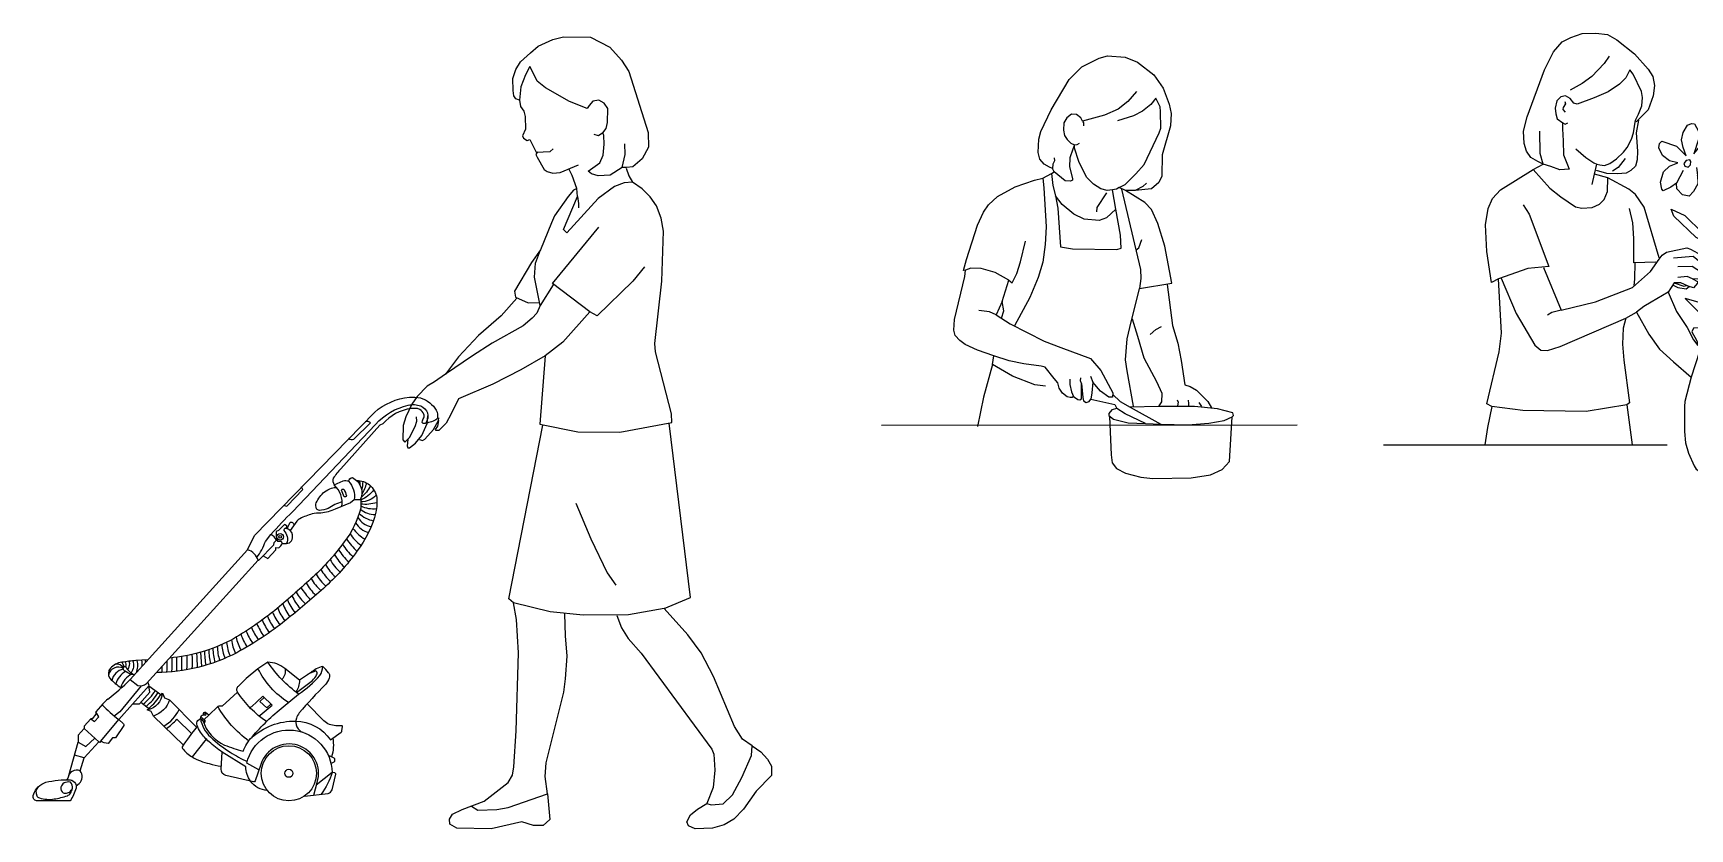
# Model space of a CAD drawing. Header units: millimetres. Extents: x 1284 to 35279, y 955 to 12847.
# Drawn here: x 3879 to 7338, y 8131 to 9794 of the extents above; entities that cross this region are included whole.
import ezdxf

# ---------------------------------------------------------------- set-up
doc = ezdxf.new("R2010")
doc.units = ezdxf.units.MM
doc.header["$LTSCALE"] = 20

# ---------------------------------------------------------------- blocks, each defined once
blk = doc.blocks.new('掃除機（CAD素材.com）')
at = {"color": 0, "linetype": 'ByBlock', "lineweight": -2}
for points in [[(146.2, 212.4, 0.034255), (192.8, 253.8), (209.2, 241.2, 0.231503), (227.3, 245.3), (460.2, 502.8, 0.254421), (438, 524.9), (452.4, 554.6), (703, 812, -0.154259), (776.2, 843.9, -0.058176), (799.1, 842.5, -0.101197), (818.5, 831.9, -0.095802), (832.2, 816.3, -0.166879), (834.6, 800.3, -0.19445), (831.3, 796.5, -0.081817), (806.4, 788.5, -0.419038), (802.7, 791.8, -0.108263), (806.3, 800.7, 0.205044), (806.5, 808.3, 0.099939), (797.8, 818.1, 0.132576), (790.9, 820.3, 0.023392), (779.7, 820, 0.188812), (720.7, 787.8), (714.5, 785.2), (633, 694.1, 0.055068), (617.2, 674.4, 0.267746), (619.1, 660.5)], [(457.8, 508.7, 0.068388), (475.3, 542.3), (486.6, 556.6, -0.024828), (532.2, 604.2), (559.3, 632.8), (705.5, 786.8, -0.156131), (773.6, 827, -0.144267), (799.6, 825.6, -0.185303), (814, 810.8, -0.202687), (810.2, 789.1)], [(648.9, 757.8, 0.33345), (659.9, 756.1), (695.1, 789.9, 0.297515), (683.9, 792.5)], [(666.1, 669.4, -0.175382), (692.8, 660.3, -0.169029), (708.1, 633.8, -0.062658), (706.3, 603.7, -0.104189), (666.4, 521.6, -0.05744), (596.4, 444.2, -0.015462), (518.1, 377.8, -0.046386), (415.4, 309.6, -0.121179), (248.3, 268.5)], [(635, 615.4, 0.247917), (619.1, 660.5), (637.9, 669.2, -0.129643), (649.2, 668.1, -0.347397), (657.2, 675.7, -0.40811), (673.5, 629.4), (661, 629.4), (653.3, 622.6), (621.2, 609.9, -0.078992), (591.1, 601.1, 0.106173), (573.1, 599.6, 0.046203), (547.6, 589.8, 0.084274), (540.9, 584.4), (527.2, 565.1)], [(649.2, 668.1, -0.208057), (661, 629.4)], [(671.4, 669.1, -0.048468), (672.7, 660.6)], [(694.6, 658.6, -0.11724), (675.3, 634.1)], [(678.6, 667.7, -0.045994), (676.3, 649.8)], [(686.2, 664.6, -0.092566), (676.5, 640.2)], [(674.2, 631.2, -0.038587), (674.3, 612, -0.10518), (640, 541.5, -0.047603), (575, 468, -0.012475), (499.8, 402.2, -0.04102), (402.2, 335.1, -0.096083), (275.5, 298.6)], [(514, 618.3, 0.203997), (520.6, 616.3), (553.6, 650.5, 0.31485), (549.2, 654.7)], [(635.5, 624.9, 0.079284), (606.3, 611.3, -0.130762), (588, 607.1, -0.259878), (582.1, 610.5, -0.175738), (581.7, 622.9, -0.143501), (599.1, 645.8, -0.066191), (613.3, 653.8, -0.121241), (624.6, 654.5)], [(701.6, 650, -0.116839), (674.4, 628.3)], [(706.9, 638.6, -0.180925), (674.6, 624.8)], [(674.7, 621, 0.103679), (708.2, 623.9)], [(668.2, 592.1, 0.177793), (696, 572.6)], [(671.2, 600.8, 0.137757), (700.7, 585.4)], [(673.8, 609.6, 0.182332), (704.7, 598.4)], [(674.6, 616.4, 0.146321), (707.4, 611)], [(460.2, 502.8), (461.8, 502.8), (492.9, 535.3), (493.5, 539.9), (498.3, 544.8, 0.181425), (486.6, 556.6)], [(517.7, 569.4), (520.8, 574.2), (515.1, 577.9), (502.7, 565.2), (497.5, 563), (497.7, 553.1), (500.3, 543), (508.1, 542.9), (510.1, 538), (519.4, 538, 0.224925), (530.1, 543.5, 0.144218), (532, 556.1, 0.343177), (517.7, 569.4, 0.524363), (513.9, 565, -0.140377), (520.7, 552.7, -0.193795), (519.4, 538)], [(520.6, 568.9, 0.071613), (526.4, 581, -0.564468), (531.9, 581.5, -0.15732), (535.2, 576.4)], [(651.9, 558.6, 0.094945), (675.4, 534.1)], [(658.2, 569.6, 0.104651), (683.5, 547.1)], [(663.8, 581.1, 0.172763), (690.6, 560.6)], [(470.5, 511.9), (480.7, 506.9), (497.2, 524.8), (497.2, 529.5), (503.2, 529, 0.129911), (510.1, 538)], [(628.2, 525.7, 0.085306), (649.5, 499.4)], [(636.6, 536.9, 0.085714), (658, 510.5)], [(644.6, 547.5, 0.052536), (666.4, 521.6)], [(600.9, 493.9, 0.083141), (621.6, 468.2)], [(610.3, 504.3, 0.084081), (631.3, 478.3)], [(619.4, 514.9, 0.084636), (640.5, 488.7)], [(560.2, 455.5, 0.082034), (580.6, 430.1)], [(570.7, 464.8, 0.082034), (591.1, 439.4)], [(581.2, 474.1, 0.082034), (601.7, 448.7)], [(591.2, 483.8, 0.082034), (611.7, 458.4)], [(521.5, 420.5, 0.078676), (537.3, 393.2)], [(530.7, 428.4, 0.059357), (547.9, 402.1)], [(539.8, 436.4, 0.092294), (559.4, 411.7)], [(549.6, 446.2, 0.082034), (570, 420.9)], [(479.6, 386.3, 0.066944), (494.5, 359.6)], [(490.4, 394.7, 0.067376), (505.4, 367.7)], [(501, 403.2, 0.067792), (516.1, 376.1)], [(511.5, 412, 0.068522), (526.7, 384.6)], [(424, 348.1, 0.087841), (437.6, 322.1)], [(435, 355, 0.064732), (449.3, 329.2)], [(446.4, 362.6, 0.065357), (460.9, 336.4)], [(457.6, 370.3, 0.065935), (472.3, 343.9)], [(468.7, 378.2, 0.066463), (483.5, 351.6)], [(348.1, 313, 0.028168), (350.8, 283.6)], [(357.1, 315.9, 0.054953), (360.6, 286.5)], [(365.6, 318.9, 0.045785), (369.6, 289.4)], [(374.9, 322.6, 0.076089), (379.9, 293.4)], [(384.4, 326.6, 0.083813), (391.1, 297.9)], [(394.3, 331.2, 0.088323), (401.8, 302.9)], [(404.7, 336.6, 0.098941), (412.9, 308.3)], [(414, 342, 0.08687), (424.8, 314.8)], [(230.1, 295), (205.1, 293.2, 0.019466), (175.7, 289.7, 0.179179), (151.7, 277.2, 0.333128), (150.3, 256.2, 0.081033), (175, 236.6)], [(178.5, 277.5, 0.475976), (147.7, 262.9)], [(179, 278.8, 0.216953), (163.2, 285.9)], [(179.8, 279.9, 0.23369), (175, 289.6)], [(201.4, 263.3, -0.077911), (184.3, 269.8, -0.088429), (178.8, 274.7, -0.545783), (182.9, 281.2)], [(182.3, 290.7, -0.272503), (182.9, 281.2, 0.164393), (199.5, 264.7), (201.6, 263.4)], [(190.4, 291.7, -0.258743), (187.4, 274.3)], [(198.2, 292.6, -0.246283), (194.9, 267.4)], [(207.1, 293.4, -0.144335), (205.2, 267.5)], [(216.7, 294, -0.074871), (217.2, 280.7)], [(224.1, 294.6, -0.030708), (224.8, 289.1)], [(259.2, 280.6, -0.039021), (258.9, 268.6)], [(269.6, 292, -0.030661), (269.1, 269.1)], [(279.8, 299, -0.030613), (279.4, 269.8)], [(290, 300.2, -0.013594), (289.6, 270.8)], [(311.3, 303.7, -0.007189), (310.9, 273.8)], [(322, 306, -0.018702), (321.9, 276.1)], [(331.8, 308.3, -0.00738), (332.9, 278.6)], [(357.3, 179), (350.1, 184.7, 0.731799), (345.6, 179.4, 0.415424), (339.6, 172.3), (344.9, 167.7, 0.211573), (390.2, 116.8, 0.03432), (428.6, 103.6, -0.088849), (447.5, 133.5, -0.045969), (512.8, 196.8), (544.8, 223.3, 0.072207), (588.9, 262.2, 0.163827), (595, 281.1, 0.096383), (569.6, 267.9), (546.3, 252.1), (515.8, 276.7, 0.15613), (480.7, 290)], [(544.8, 223.3, -0.093402), (480.7, 290), (459.9, 276.2), (435.4, 256.1), (418.6, 239.4, 0.440223), (417.3, 226.9), (385, 197.9, 0.10242), (376, 197.4), (357.3, 179), (347.2, 169.8)], [(607.2, 267.8, 0.030921), (595, 281.1)], [(178.5, 275.4, 0.316068), (155, 251.4)], [(183.3, 270.4, 0.207567), (163.1, 244.4)], [(196.4, 264.6, 0.224843), (173.7, 237.3)], [(523.3, 205.5, -0.131791), (459.9, 276.2)], [(515.8, 276.7, -0.264254), (509.6, 253.6)], [(607.1, 267.9, -0.155977), (609.3, 262.3, -0.090004), (608.2, 256.4, -0.118587), (600.8, 243.1, 0.023154), (546, 183.8, 0.087802), (540.1, 172.9, 0.204557), (541.3, 154.6, 0.199011), (553.4, 143.3)], [(546.3, 252.1, -0.174542), (538.8, 227.7)], [(540.2, 226.5), (573.4, 251.9, 0.100667), (582.2, 263.2, 0.42568), (580.9, 271.5, 0.061683), (563.6, 263.8)], [(146.2, 212.4, 0.038975), (136, 202.9), (121.5, 186.2), (121.5, 181.3), (113.4, 171.8), (110.8, 171.8), (96.9, 156), (96.9, 151.5), (84.6, 137.5), (84.6, 122.6)], [(220.1, 202.2, 0.088795), (245.5, 230.8)], [(226.1, 197.6, 0.088795), (251.4, 226.3)], [(257.5, 221.9), (260.3, 224.9, -0.334949), (228.7, 190)], [(274.8, 211.5, -0.259715), (241.4, 177.4), (236.6, 187), (228.7, 190), (231.7, 193.4, 0.088777), (257.1, 222.2)], [(477.6, 165.6, -0.094991), (417.3, 226.9)], [(134.4, 201, 0.039661), (169.2, 169.9), (179, 161.2, -0.376545), (179.5, 157.3), (162.4, 131.9), (156.1, 131.9), (146.7, 120.1, -0.162893), (132, 125.1), (129.3, 121.9), (127.4, 123.2), (96.8, 89.8)], [(263.1, 156.4, 0.160953), (295, 191.1)], [(440.6, 125.1, -0.103637), (376, 197.4)], [(445.3, 131, -0.198983), (538.8, 166.6, -0.240145), (611.3, 127.6), (633.4, 143.7, 0.194461), (635.3, 146.8), (636.7, 154.8, 0.467488), (634.8, 157.2), (622.5, 157.1, -0.174378), (597.1, 167.1), (562.3, 202.7)], [(268.6, 151, 0.056192), (290.6, 170.9), (321, 140.5)], [(333.9, 155, 0.161202), (331.7, 153.9, 0.029706), (301.7, 113.2, 0.325339), (301.9, 109.7, 0.087072), (322.5, 91.8, 0.077615), (358.1, 77.8, 0.040462), (383.1, 72.6)], [(479.3, 21.7, -0.223555), (444.3, 41.1, -0.146507), (434.5, 71.2), (384.9, 102, -0.037789), (358, 123.4, -0.06444), (339.7, 143.8, -0.081993), (333.1, 157.5, -0.260917), (334.5, 168.2), (339.6, 172.3, 0.159146), (360.4, 133.6, 0.043224), (402, 101.7, 0.028423), (437.4, 82)], [(461.9, 64.9), (436.6, 79.1, -0.878101), (614.8, 59.4, -0.092514), (591.5, 14)], [(576.8, 12.2), (583.4, 38.7, 0.999347), (465.9, 76.1), (453.8, 41.7, -0.382671), (450.3, 39.7), (392.6, 53.1, -0.346192), (382.7, 66.3), (384.9, 102)], [(616.1, 131.2, -0.116252), (613.5, 92.2)], [(80.4, 31.4), (86.5, 36.2, 0.39523), (88.4, 62.8), (96.8, 89.8), (76.8, 95.5)], [(612.8, 79, 0.115595), (619.2, 81.7, 0.316517), (620.2, 87.8, 0.098624), (619.2, 89, 0.098287), (607.4, 94.2)], [(0.7, 29.2, 0.32517), (-2, 10.5, 0.181963), (3.3, 6.4, 0.125584), (34.6, 4.1, 0.050151), (61.8, 10.8, 0.136991), (68.4, 15.9, 0.052957), (72.5, 25.7, 0.28343), (68.1, 38.9, 0.199913), (54.9, 37.4, 0.157417), (48.1, 28.6, 0.333872), (53.4, 16.9, 0.159887), (61.8, 16.5, 0.056011), (66.3, 18.4, 0.138034), (72.7, 27)], [(88.4, 62.8, 0.512386), (63, 47.5, 0.015236), (59.8, 43.9)], [(556.7, 9.9), (606.2, 15.7, 0.208867), (614.7, 23.2), (622.2, 56, 0.429161), (620.6, 58.4), (614.8, 59.4), (581.6, 33.1)]]:
    blk.add_lwpolyline(points, format="xyb", dxfattribs=at)
for points in [[(634.1, 649.3, -0.5123), (638.8, 651.3, -0.102606), (644.5, 637.7, -0.520034), (639.7, 635.7, 0.072567)], [(71, 43.2, -0.237949), (80.3, 32.9, -0.100892), (79.9, 26.5, -0.088066), (67.4, 0), (-1.1, 0, -0.42246), (-9.6, 8.4, -0.11289), (-8.4, 14.6, -0.090788), (0.7, 29.2, -0.137333), (17.1, 38.9, -0.073534), (68, 43.7, -0.058224)]]:
    blk.add_lwpolyline(points, format="xyb", close=True, dxfattribs=at)
for points in [[(192.8, 253.8), (438, 524.9)], [(300.3, 301.8), (299.9, 271.9)], [(339.8, 310.5), (342.2, 281)], [(132, 125.1), (169.2, 169.9), (197.9, 202.3), (232.4, 241.1), (230.1, 248.4)], [(215.6, 240.7), (171.7, 185.9), (159.3, 177.3)], [(198.3, 202.8), (212.6, 202.7), (234.2, 227.5), (232.1, 240.8), (259.6, 220.3)], [(260.3, 224.9), (264.4, 215.5), (274.8, 211.5), (331.7, 153.9)], [(460.9, 178.2), (464.1, 178.9), (489.5, 200.2), (470.1, 219), (446.1, 196.5), (442.7, 195.2)], [(487.2, 202.5), (478.3, 194.8), (463.9, 207.9), (472.9, 216.2)], [(110.8, 171.8), (118.7, 166.2), (127.7, 175.9), (121.5, 186.2)], [(215.2, 206), (234.1, 191.5)], [(241.4, 177.4), (304, 116.6)], [(339.8, 174.6), (343.6, 173.7), (348.6, 168.5), (349.1, 165.2), (346.8, 162.7)], [(96.9, 151.5), (127.4, 123.2)], [(348.6, 168.5), (345.6, 165.5)], [(64.7, 53.1), (84.6, 122.6), (100.3, 113.4), (118.9, 131.1)], [(352, 129), (322.5, 91.8)]]:
    blk.add_lwpolyline(points, dxfattribs=at)
for centre, radius in [((506.2, 551.9), 6.92), ((506.2, 551.9), 2.78), ((349, 180.6), 1.84), ((524.4, 57.6), 57.6), ((524.4, 57.6), 8.36)]:
    blk.add_circle(centre, radius, dxfattribs=at)
blk = doc.blocks.new('人物動作（CAD素材.com）89')
at = {"color": 0, "linetype": 'ByBlock', "lineweight": -2}
for p, q in [((400.5, 496.8), (400.5, 503.7)), ((339.2, 367.6), (369.4, 449.9)), ((409.7, 479.9), (411.8, 473.4)), ((316.3, 248.6), (317.7, 258.2))]:
    blk.add_line(p, q, dxfattribs=at)
for points in [[(13.4, 672.1), (13.6, 660.4), (14.9, 635.4), (15.9, 606.3), (23.8, 585.3), (27.5, 576), (8.3, 575.2), (-10.6, 581.5), (-26.7, 586.8), (-38.3, 592.6), (-52.3, 600.5), (-61.5, 614.2), (-66.7, 629.8), (-67.6, 655.7), (-60.3, 685.9), (-24.3, 783.8), (-5.1, 821.3), (12.6, 842.6), (30.9, 851.4), (54.4, 860), (82.8, 860.6), (107.8, 857.5), (127.3, 846.9), (163.6, 817.6), (192.2, 785.3), (202, 770), (205.3, 750.8), (203.2, 729.5), (192.2, 700.2), (167.5, 675.5)], [(111.1, 812.5), (100.4, 797), (74.5, 770.1), (54.6, 755.2), (29.6, 741.2)], [(41.3, 618.6), (62.2, 600.7), (78.8, 589.8), (85, 586.4), (91.2, 585), (101.1, 583.6), (112.3, 587.8), (126, 597.7), (141, 612.1), (148.9, 621.2), (157.8, 638.9), (161.5, 652.3), (166, 678.7), (171.9, 691.1), (179, 708.6), (180.9, 726.1), (178.8, 738.9), (161.1, 774.5), (153.8, 783.6), (145.7, 767), (132.5, 753.9), (109.1, 737.7), (79.6, 725.1), (44.1, 712.3), (36.9, 713.9), (29.6, 724.1), (19.7, 729.3), (10.1, 727.5), (2, 719.4), (-1.5, 703.7), (-0.5, 691.7), (2.4, 681.6), (14.2, 673), (18.8, 670.2), (24.7, 673)], [(18.4, 717.7), (19.9, 712.5), (14.7, 705.2), (14.1, 701.2), (19.3, 695.1)], [(172.1, 678.9), (167.2, 652.3), (170.3, 614.2), (169.4, 595.6), (165.7, 582.8), (156.5, 573.3), (146.5, 567.6), (128.7, 566.2), (105.9, 567.5), (84.8, 573.3)], [(265.6, 573.2), (251.9, 547.1), (239.6, 538.9), (224, 531.1), (221.3, 534.8), (218.1, 549.4), (224.5, 570.4), (236.8, 582.3), (254.2, 589.7), (236.8, 593.8), (222.2, 604.8), (214.9, 620.8), (216.2, 629.9), (220.8, 634.5), (251.5, 624), (272, 604.3), (265.6, 621.7), (262, 637.7), (265.6, 652.8), (274.8, 668.3), (282.6, 671.5), (289.4, 671.1), (297.2, 656), (297.7, 638.1), (287.6, 608.4), (300.4, 623.5), (318.7, 627.6), (339.7, 626.7), (347.1, 618), (344.8, 605.7), (335.2, 596.5), (309.1, 593.8), (301.8, 586), (312.8, 575), (326, 555.4), (328.8, 539.3), (327.8, 530.2), (323.3, 527.5), (302.9, 546), (295.4, 563.6)], [(-134, 80.4), (-144.5, 85.9), (-118.4, 194.3), (-113.6, 233.6), (-120, 347.4), (-134.9, 339.2), (-144.4, 404.4), (-147.1, 459.6), (-141.9, 494.1), (-132.5, 514.8), (-116, 533.1), (-47.4, 575.5), (-26.7, 586.8), (-33.1, 609), (-33.7, 655.7)], [(144.3, 598.7), (130, 579.8), (118.1, 572.4)], [(-47.4, 575.5), (-13, 536.8), (9.9, 518.1), (40.5, 497.5), (53.8, 494.7), (75.3, 496.1), (90.8, 503.4), (100.4, 512.6), (107.8, 529.9), (108.2, 557.8)], [(75.8, 544.2), (80.4, 566.1), (85, 586.4)], [(215.2, 391), (184.1, 496.6), (166.3, 523.1), (151.7, 534.5), (108.2, 557.8), (80.4, 566.1)], [(293.1, 579.6), (295.4, 563.6), (295.8, 545.3), (287.1, 529.7), (278, 519.7), (264.3, 522.9), (252.4, 535.2), (251.9, 547.1)], [(316.2, 385.9), (316.2, 422.5), (292.4, 433.5), (246.2, 477.9), (240.7, 492.5), (269, 479.7), (306.1, 443.1), (316.2, 422.5), (302.9, 546)], [(410, 497.2), (410, 543.1), (413.7, 547.8), (419.8, 552.9), (437.7, 553.3), (443.8, 546.6), (444.6, 535.2), (453.3, 534.8), (462.9, 529.3), (460.6, 513.1), (450.3, 502.9), (412.5, 495.8), (415.5, 499.4)], [(-68.4, 501.7), (-55.9, 481.9), (-15.1, 373), (-59, 368.4), (-120, 347.4)], [(208.5, 382.2), (162.2, 380.4), (162.2, 431.3), (160.7, 463.9), (153.3, 494.1)], [(394.5, 488.6), (387.2, 486.3), (384.4, 484.9), (375.4, 484.1)], [(412.3, 494.2), (454.5, 497), (467.5, 489.7), (469.9, 477.7), (468.5, 463.1), (461.8, 454.1), (451, 450.6), (438, 453.5), (432.1, 456.7), (413.2, 482.6), (413.1, 490.3), (412.3, 494.2), (410, 497.2), (405.6, 496.8)], [(413.5, 489.1), (418.4, 489.1), (420, 490.9), (420.4, 490.9), (414.1, 486.4), (417.8, 483.8)], [(411.6, 481.1), (424, 462.4), (430.9, 453.9), (436, 450.6), (436.4, 439.7), (430.9, 434.4), (420.7, 430.9), (402.6, 430.7), (394.5, 434.6), (387.8, 448.6), (387.8, 457), (397.8, 472.6), (401.9, 479.2), (404.7, 478.5), (404.9, 472.4)], [(404.7, 478.5), (409.7, 479.9), (411.6, 481.1), (413.2, 482.6)], [(-26.4, 370.9), (10.8, 281.8), (82.5, 299.2), (159.4, 328.8), (197.2, 362.3), (215.2, 387.9), (221.6, 396.8), (231, 402.6), (273.1, 412), (281, 409.3), (303.9, 396.8), (325.2, 377), (336.2, 366.9), (342.3, 362.6), (342, 355.9)], [(164.9, 381.3), (163.6, 346.5), (162.2, 333.3)], [(245.3, 391), (286.2, 394.7), (325.2, 362.6), (335, 353.8), (333.5, 348.9), (326.8, 346.2), (311.2, 355.3), (317, 348), (316.4, 340.1), (314, 335.5), (296.9, 346.5), (284.7, 346.8), (295.4, 341.6), (295.4, 338.2), (287.1, 328.5), (276.1, 331.8), (260.9, 338.8), (246.9, 338.8), (234.2, 319.2), (198.5, 298.1), (183.4, 289), (167.9, 277.5), (193.5, 231.3), (216.3, 200.2), (245.6, 173.7), (282.2, 141.5), (269.2, 90.9), (268.4, 80.5), (268.2, 74.6), (268.2, 27.9), (270.5, 4.4), (276.7, -17.5), (288.4, -44.1), (292.3, -50.5), (300.6, -55.7), (367.1, -53.6), (373.2, -45.3), (391.1, 10.5), (390.8, 69), (390.8, 85.5), (387.5, 102.6), (377.1, 136.7), (361.9, 180.9), (359.1, 189.8), (357.9, 207.8), (359.7, 219.7), (367.8, 236), (368, 245), (286.9, 243.9), (283.4, 236), (293.2, 219.1), (298.4, 206.1), (299.9, 195.4), (282.2, 141.5)], [(346.8, 384.1), (362.4, 407.9), (391.2, 407.4), (424.1, 387.3), (404.9, 381.4), (350.5, 379.5), (342.2, 373.6)], [(-114.5, 348.6), (-83.1, 274.8), (-44, 208.3), (-31.8, 198.3), (-18.1, 197.1), (8.7, 205.6), (145.9, 265.2), (167.9, 277.5)], [(311.2, 355.3), (284.1, 373), (254.2, 371.8)], [(284.7, 346.8), (274, 351.7), (254.5, 349.8)], [(315, 282.9), (296.7, 298.5), (269.7, 306.3), (317.7, 258.2), (315, 282.9), (317.7, 314.1), (318.6, 349.7)], [(329.1, 247.7), (331.9, 288), (345.1, 285.7), (368.5, 293.9), (379.9, 303.1), (410.6, 343.3), (368.5, 327.8), (331.9, 288), (334.2, 321.8), (342, 355.9), (335, 353.8)], [(234.2, 319.2), (251.6, 278.9), (274, 245.1), (287.2, 219.5), (296.4, 208)], [(244.4, 333.7), (254.2, 328.8), (271.6, 326), (278, 330.9)], [(246.6, 338.8), (267, 331.8), (272.2, 333.1)], [(10.8, 281.8), (-9, 276.9), (-18.1, 271.2)], [(145.9, 265.2), (140.4, 244.2), (138.6, 210.8), (141.3, 177.4), (153.2, 88.2), (147.7, 83.6), (158.8, 0)], [(147.7, 83.6), (62.7, 69.9), (-69.1, 72.2), (-134, 80.4), (-143.2, 36.1), (-148.7, 0)]]:
    blk.add_lwpolyline(points, dxfattribs=at)
for points in [[(276.2, 580.5), (280.7, 585.1), (281.2, 592.4), (279.4, 595.6), (271.6, 594.7), (267, 588.3), (269.3, 582.3)], [(405.1, 528.9), (408, 539.3), (395.2, 552.1), (376.1, 552.5), (368.4, 551.5), (361.8, 542.3), (359.4, 533), (360, 517.7), (368.1, 504.1), (394.5, 492.6), (400.1, 494.6), (405.6, 496.8)], [(401.9, 479.2), (394.3, 473.1), (385.2, 457.5), (378.4, 452.5), (369.4, 449.9), (355.2, 469.6), (355.2, 488.8), (362.2, 495.5), (378.5, 495.5), (394.5, 492.6), (394.5, 482.7)]]:
    blk.add_lwpolyline(points, close=True, dxfattribs=at)
blk = doc.blocks.new('人物動作（CAD素材.com）90')
at = {"color": 0, "linetype": 'ByBlock', "lineweight": -2}
blk.add_line((390.1, 47), (396, 38.4), dxfattribs=at)
for points in [[(87.9, 558.6), (88.5, 552.2), (85.6, 544.9), (84.9, 536), (78.2, 539.1), (67.1, 545.3), (58.4, 555.8), (54.5, 569.6), (55.8, 597.5), (59.9, 613.4), (81.5, 658.9), (119.7, 722.4), (145.5, 748.8), (182.3, 766.4), (199.1, 771.7), (236.2, 768.8), (262, 758.6), (295.9, 731.7), (315.9, 704), (328.4, 670.9), (332.1, 651.2), (331.1, 625.6), (313.5, 564.6), (312.9, 520.3), (306.8, 506.7), (291.6, 493.7), (257, 489.9)], [(260, 696.9), (242.1, 676.1), (221.6, 660.1), (193.1, 647.3), (147.1, 634.9), (143.4, 642.1), (134.5, 649.2), (124.1, 649.4), (114.2, 642.3), (108.4, 631.7), (107.4, 616), (109.5, 605.4), (115.1, 596.8), (122.9, 589.4), (130.2, 585.6), (126.7, 576.9), (120.8, 558.3), (120.1, 539.6), (126.5, 515.4), (126.1, 511.9), (121.9, 509.6), (111.2, 510.1), (88.3, 529.1)], [(254, 39.5), (240.2, 113.4), (237.2, 136.4), (240.4, 180.4), (246, 203.8), (266.1, 285.4), (333.7, 296.2), (319.3, 374.1), (304.5, 421.3), (291.3, 450.5), (277.7, 465), (237.2, 490.4), (224.1, 496.4), (236, 502.8), (258.9, 524.7), (276.1, 544.4), (307.6, 610.7), (310.8, 620.1), (310.1, 655.1), (309.4, 664.7), (300.1, 683), (289.7, 669.9), (272.4, 655.8), (253.8, 646.4), (220, 636.1)], [(147.1, 634.9), (149.4, 631.4), (149.5, 625.6)], [(224.1, 496.4), (218.2, 492.7), (209.9, 491.4), (198.5, 490.5), (185.3, 493.6), (170.4, 503.3), (155.8, 518.3), (139.3, 551), (130.6, 578.7), (130.2, 585.6), (135.9, 586), (140.9, 589.2)], [(-6.6, 303.1), (-35.4, 318.9), (-64.7, 327.4), (-85.8, 327.9), (-97, 323.7), (-101, 322.7), (-94.9, 346.2), (-72, 417.6), (-59.2, 444.8), (-49.3, 460.3), (-30.1, 477.6), (6.4, 497.7), (47.2, 512), (64.3, 516), (82.6, 526), (88.3, 529.1), (84.9, 536)], [(82.6, 526), (85.5, 500.7), (91.1, 478.9)], [(64.3, 516), (66.2, 496), (71.3, 414.4), (68.9, 377.1), (64.3, 340.5), (54.7, 308.2), (37.4, 266.8), (5.5, 207.3)], [(217, 451.2), (197.5, 433), (181.8, 427.7), (150.6, 430.4), (129, 440.8), (105, 461), (91.1, 478.9), (95.6, 453.4), (101.2, 372.4), (126, 368.6), (218.7, 366.8), (227.8, 369.4), (226.7, 396.9), (217, 451.2), (209.9, 491.4)], [(197.4, 485.1), (177.4, 454.7), (176.3, 445.9)], [(228.4, 493.2), (268.5, 325.3), (269.3, 306.5), (266.1, 285.4)], [(280.7, 505.7), (272.9, 498.7), (257, 489.9), (237.2, 490.4)], [(-20.2, 258.1), (-6.6, 303.1), (0.5, 297.5), (9.9, 316.5), (17.6, 341), (28.1, 384)], [(259.1, 366.2), (264.7, 370.2), (271.4, 387.8)], [(-40.9, 126.4), (-37.9, 144.6), (-72.2, 156.5), (-97.8, 168.2), (-109.1, 176.6), (-118.6, 187.1), (-121.4, 198.3), (-120, 220.8), (-98.3, 310.1), (-97, 323.7)], [(323.8, 293.4), (334.9, 208.3), (346.1, 171), (353.3, 135), (360.8, 84.1), (372.3, 80.4), (385.1, 72.7), (408.8, 48.9), (416.6, 36.3)], [(-21.6, 223.5), (-16.8, 238.5), (-20.2, 258.1), (-33.2, 230.6), (-4, 211.5), (66.9, 175.6), (102.3, 161.9), (163.8, 139), (185.6, 113.9), (210.4, 67.3), (209.9, 58.2), (201.9, 58), (184.6, 70.8), (168.8, 89.9)], [(-33.2, 230.6), (-46.8, 236.5), (-69.5, 239.1)], [(307.4, 40.2), (312.6, 48.8), (313.8, 65.8), (302.5, 90.5), (276, 139.9), (263, 185.1), (251.5, 221.5)], [(288.8, 189.3), (300.3, 199.8), (312.1, 206.2)], [(120.5, 95.7), (120.5, 84.5), (124, 69.2), (128.7, 59.8), (125.6, 57.5), (121.2, 57.5), (115, 59.1), (105.4, 66.9), (98.8, 77.4), (95.8, 88.3), (88.1, 97.5), (69.1, 121), (60.6, 122.7), (24.9, 127.9), (-5.7, 134.5), (-37.9, 144.6)], [(70, 81.4), (47.4, 84.3), (0.7, 102.4), (-40.9, 126.4), (-59.5, 58.5), (-71.8, -3.1)], [(128.7, 59.8), (137.4, 53.1), (141.8, 52.9), (145, 54.8), (145.4, 86.7), (147.8, 57.4), (149.6, 50.5), (154.7, 47.3), (161.1, 49.2), (164.6, 54.2), (214.4, 42.7), (218.7, 34.8), (208.6, 32.1), (202.2, 24.1), (202.2, 19.6), (211.8, 12.1), (242.4, 4.4), (278.9, 3.3), (310.5, 1.7), (367, 0.4), (410.7, 3.8), (443.2, 9.7), (460, 17.2), (462.4, 20.1), (461.1, 25.4), (429.1, 34), (381.4, 38.5), (306, 38.5), (247, 37.4)], [(145.4, 86.7), (143, 92.3), (143.5, 99)], [(164, 101.9), (168.8, 89.9), (166.7, 67.3), (164.6, 54.2)], [(210.5, 63.8), (226.1, 49.4), (247, 37.4), (310.5, 1.7)], [(278.9, 3.3), (236.6, 23.3), (218.7, 34.8)], [(345, 53), (347.3, 48), (345.9, 40)], [(367.6, 52.3), (368.6, 44.7), (368.6, 40)], [(203.9, 17.8), (207.1, -62), (209.5, -78.8), (218.3, -90.8), (237.2, -100.7), (269.2, -109.2), (294, -111.6), (373.9, -110.5), (414.2, -104.1), (438.7, -93.2), (453.9, -76.4), (460, 17.2)]]:
    blk.add_lwpolyline(points, dxfattribs=at)
blk = doc.blocks.new('人物動作（CAD素材.com）91')
at = {"color": 0, "linetype": 'ByBlock', "lineweight": -2}
blk.add_lwpolyline([(-36.5, 1568.8), (-46.4, 1543.8), (-49.6, 1515.4), (-57.3, 1518.5), (-61.2, 1524.6), (-62.8, 1535.9), (-63.3, 1560.7), (-56.9, 1580), (-47.4, 1595.6), (-26.6, 1614.8), (-10.1, 1628.2), (20.5, 1642.5), (42.4, 1647.9), (99, 1647.6), (139, 1626.5), (163.9, 1599.2), (179, 1575.5), (219.3, 1448.2), (220, 1417.5), (206.9, 1392.8), (187, 1376.6), (173.9, 1374.8), (164.8, 1374.8), (139.8, 1359.1), (115.2, 1357.3), (100.8, 1361.7), (94.1, 1367.3), (118.3, 1384.5), (125.4, 1401), (127.6, 1423.6), (127.1, 1441.8), (124.5, 1447.3), (131.5, 1456.6), (134.7, 1469), (135.3, 1498), (127.2, 1509.3), (116.1, 1515.7), (104, 1513.7), (96.1, 1504.4), (92.1, 1498), (55, 1512.8), (5.1, 1541.5), (-12.3, 1555.7), (-21.2, 1574), (-27.6, 1585.9)], close=True, dxfattribs=at)
for points in [[(-49.6, 1515.4), (-47.3, 1502.1), (-40.6, 1492.8), (-37.4, 1481.8), (-36.8, 1455.1), (-43.2, 1440.9), (-40.9, 1436), (-33.1, 1431.4), (-28.1, 1433.4), (-14.8, 1407.3), (14.5, 1408.5), (20.8, 1414.3)], [(124.5, 1447.3), (115.8, 1440.9), (106.3, 1443.8)], [(164.8, 1374.8), (171.4, 1402.2), (170.5, 1424.4)], [(-11.9, 1407.9), (-15.1, 1401.8), (-12.5, 1396.6), (2, 1370.8), (8.1, 1366.4), (20.6, 1363), (35.9, 1364.4), (73.9, 1380.6)], [(70.2, 1331.3), (60.9, 1358.5), (54.3, 1371)], [(173.2, 1373.8), (179, 1357.8), (186.7, 1344.4)], [(4.2, 981), (-6.6, 838.4), (72.5, 822.8), (159.9, 821.9), (268.6, 841.9), (268.1, 860.2), (234.7, 989.7), (233.4, 1007.1), (247.7, 1137.5), (251.6, 1242.2), (246.6, 1269.1), (236.7, 1295), (223.6, 1313.9), (206.6, 1330.1), (186.7, 1344.4), (169.3, 1343.2), (148.7, 1335), (114.8, 1310.4), (49.6, 1238.5), (42.3, 1245.2), (71.6, 1314.2), (70.2, 1331.3), (63.5, 1327.4), (52.1, 1314), (23.7, 1273.8), (17.3, 1259.4), (-5.5, 1203)], [(71.6, 1314.2), (73.9, 1299.5), (74.2, 1290.6)], [(97.7, 1073.2), (19.5, 1132.3), (116, 1250.1)], [(-6.1, 1086.2), (-18, 1145.9), (-15.6, 1175.2), (-5.5, 1203), (-24.2, 1176.4), (-59.5, 1116.5), (-57.8, 1103.9), (-31.2, 1092.2), (-9, 1092.9)], [(211.8, 1167.1), (187.4, 1137.3), (112.6, 1064.8), (97.7, 1073.2), (40.8, 1010.1), (4.2, 981), (-46.5, 951.8), (-104.8, 922.1), (-176.9, 891.6), (-192, 860.1), (-202.4, 840.9), (-218.1, 825.5), (-223.7, 825.3), (-225, 827.2), (-219.8, 834.6), (-217.9, 846.2)], [(21.2, 1129.9), (-6.1, 1086.2), (-13.3, 1070.5), (-22.6, 1060), (-41.7, 1043.8), (-106.6, 1007.9), (-147.8, 981.2), (-204, 943.2)], [(-54.6, 1102.2), (-87.5, 1065), (-135.3, 1023.5), (-176.8, 979.5), (-204, 943.2), (-227.1, 926.9), (-242.2, 917.8), (-262.9, 896.6), (-273.9, 880.4), (-286.7, 854.1), (-292.3, 835.9), (-293.2, 805.8), (-288.6, 800.7), (-278.9, 810.8), (-267.3, 833.4), (-263.7, 845), (-264.6, 854.1)], [(-282.4, 806.5), (-284, 793), (-282.4, 789), (-278.7, 789), (-266.4, 798.6), (-253.2, 814.5), (-241.8, 839.6), (-240.9, 856.2)], [(-258.4, 806.3), (-252.1, 804.4), (-247, 807.5), (-229.1, 827.4), (-218.3, 846), (-218.1, 852.1)], [(436.3, 166.5), (454.3, 153.8), (468.5, 138.1), (476.6, 123.6), (476.6, 104.5), (445, 71.7), (418.4, 34.1), (398.4, 13.2), (377.8, 1), (353.5, -5.6), (317.8, -7.4), (303.9, -1), (300.1, 7.4), (307.7, 22.2), (322.1, 33.8), (341.9, 45.7), (350.8, 43.1), (375.8, 44.8), (395.5, 63.6), (415.2, 100.4), (435.2, 145.9), (436.3, 166.5), (416.6, 179.9), (399.7, 206.8), (355.8, 311.1), (330.1, 360.3), (302.3, 398.5), (252.6, 453.6), (178.2, 439.7), (83.5, 439.3), (14.8, 446.2), (-61.8, 464.9), (-71.7, 473.2), (-0.3, 836.6)], [(252.6, 453.6), (307.8, 476.2), (263.3, 840.4)], [(68.1, 673.3), (99.4, 598.9), (133.9, 527.8), (151.5, 501.7)], [(-149.8, 39.9), (-136.5, 32.1), (-97, 33), (-73.2, 37.1), (9.3, 65.9), (13.7, 12.6), (0, 0), (-20.3, 0), (-44.2, 7.1), (-108.8, -7.3), (-180.3, -5.8), (-194.5, 2.2), (-195.8, 13.1), (-189.3, 23.5), (-169.3, 33.5), (-122.8, 50.5), (-73.2, 89.6), (-64.1, 105.3), (-61.5, 122.2), (-56.3, 197.9), (-51.5, 360.9), (-55.8, 430), (-61.8, 464.9)], [(9.3, 65.9), (4.3, 102.2), (6.6, 130.4), (43.2, 278.6), (46.7, 306.4), (50.2, 353.4), (46.7, 396.4), (45.4, 442.1)], [(153.7, 438.9), (163.5, 413), (177.7, 390.9), (204.4, 360.2), (352, 159.6), (356.3, 148.6), (358.4, 115.2), (355.2, 79), (341.9, 45.7)]]:
    blk.add_lwpolyline(points, dxfattribs=at)

msp = doc.modelspace()

# ---------------------------------------------------------------- linework, layer by layer
msp.add_line((5650.4, 8974.5), (6518.4, 8975))
msp.add_lwpolyline([(6699, 8933.2), (7291.3, 8933.2)])

# ---------------------------------------------------------------- block references
for name, p in [('人物動作（CAD素材.com）89', (7059, 8933.2)), ('人物動作（CAD素材.com）91', (4943.9, 8138)), ('人物動作（CAD素材.com）90', (5923, 8974.7)), ('掃除機（CAD素材.com）', (3888.6, 8189.2))]:
    msp.add_blockref(name, p)

doc.saveas('drawing.dxf')
